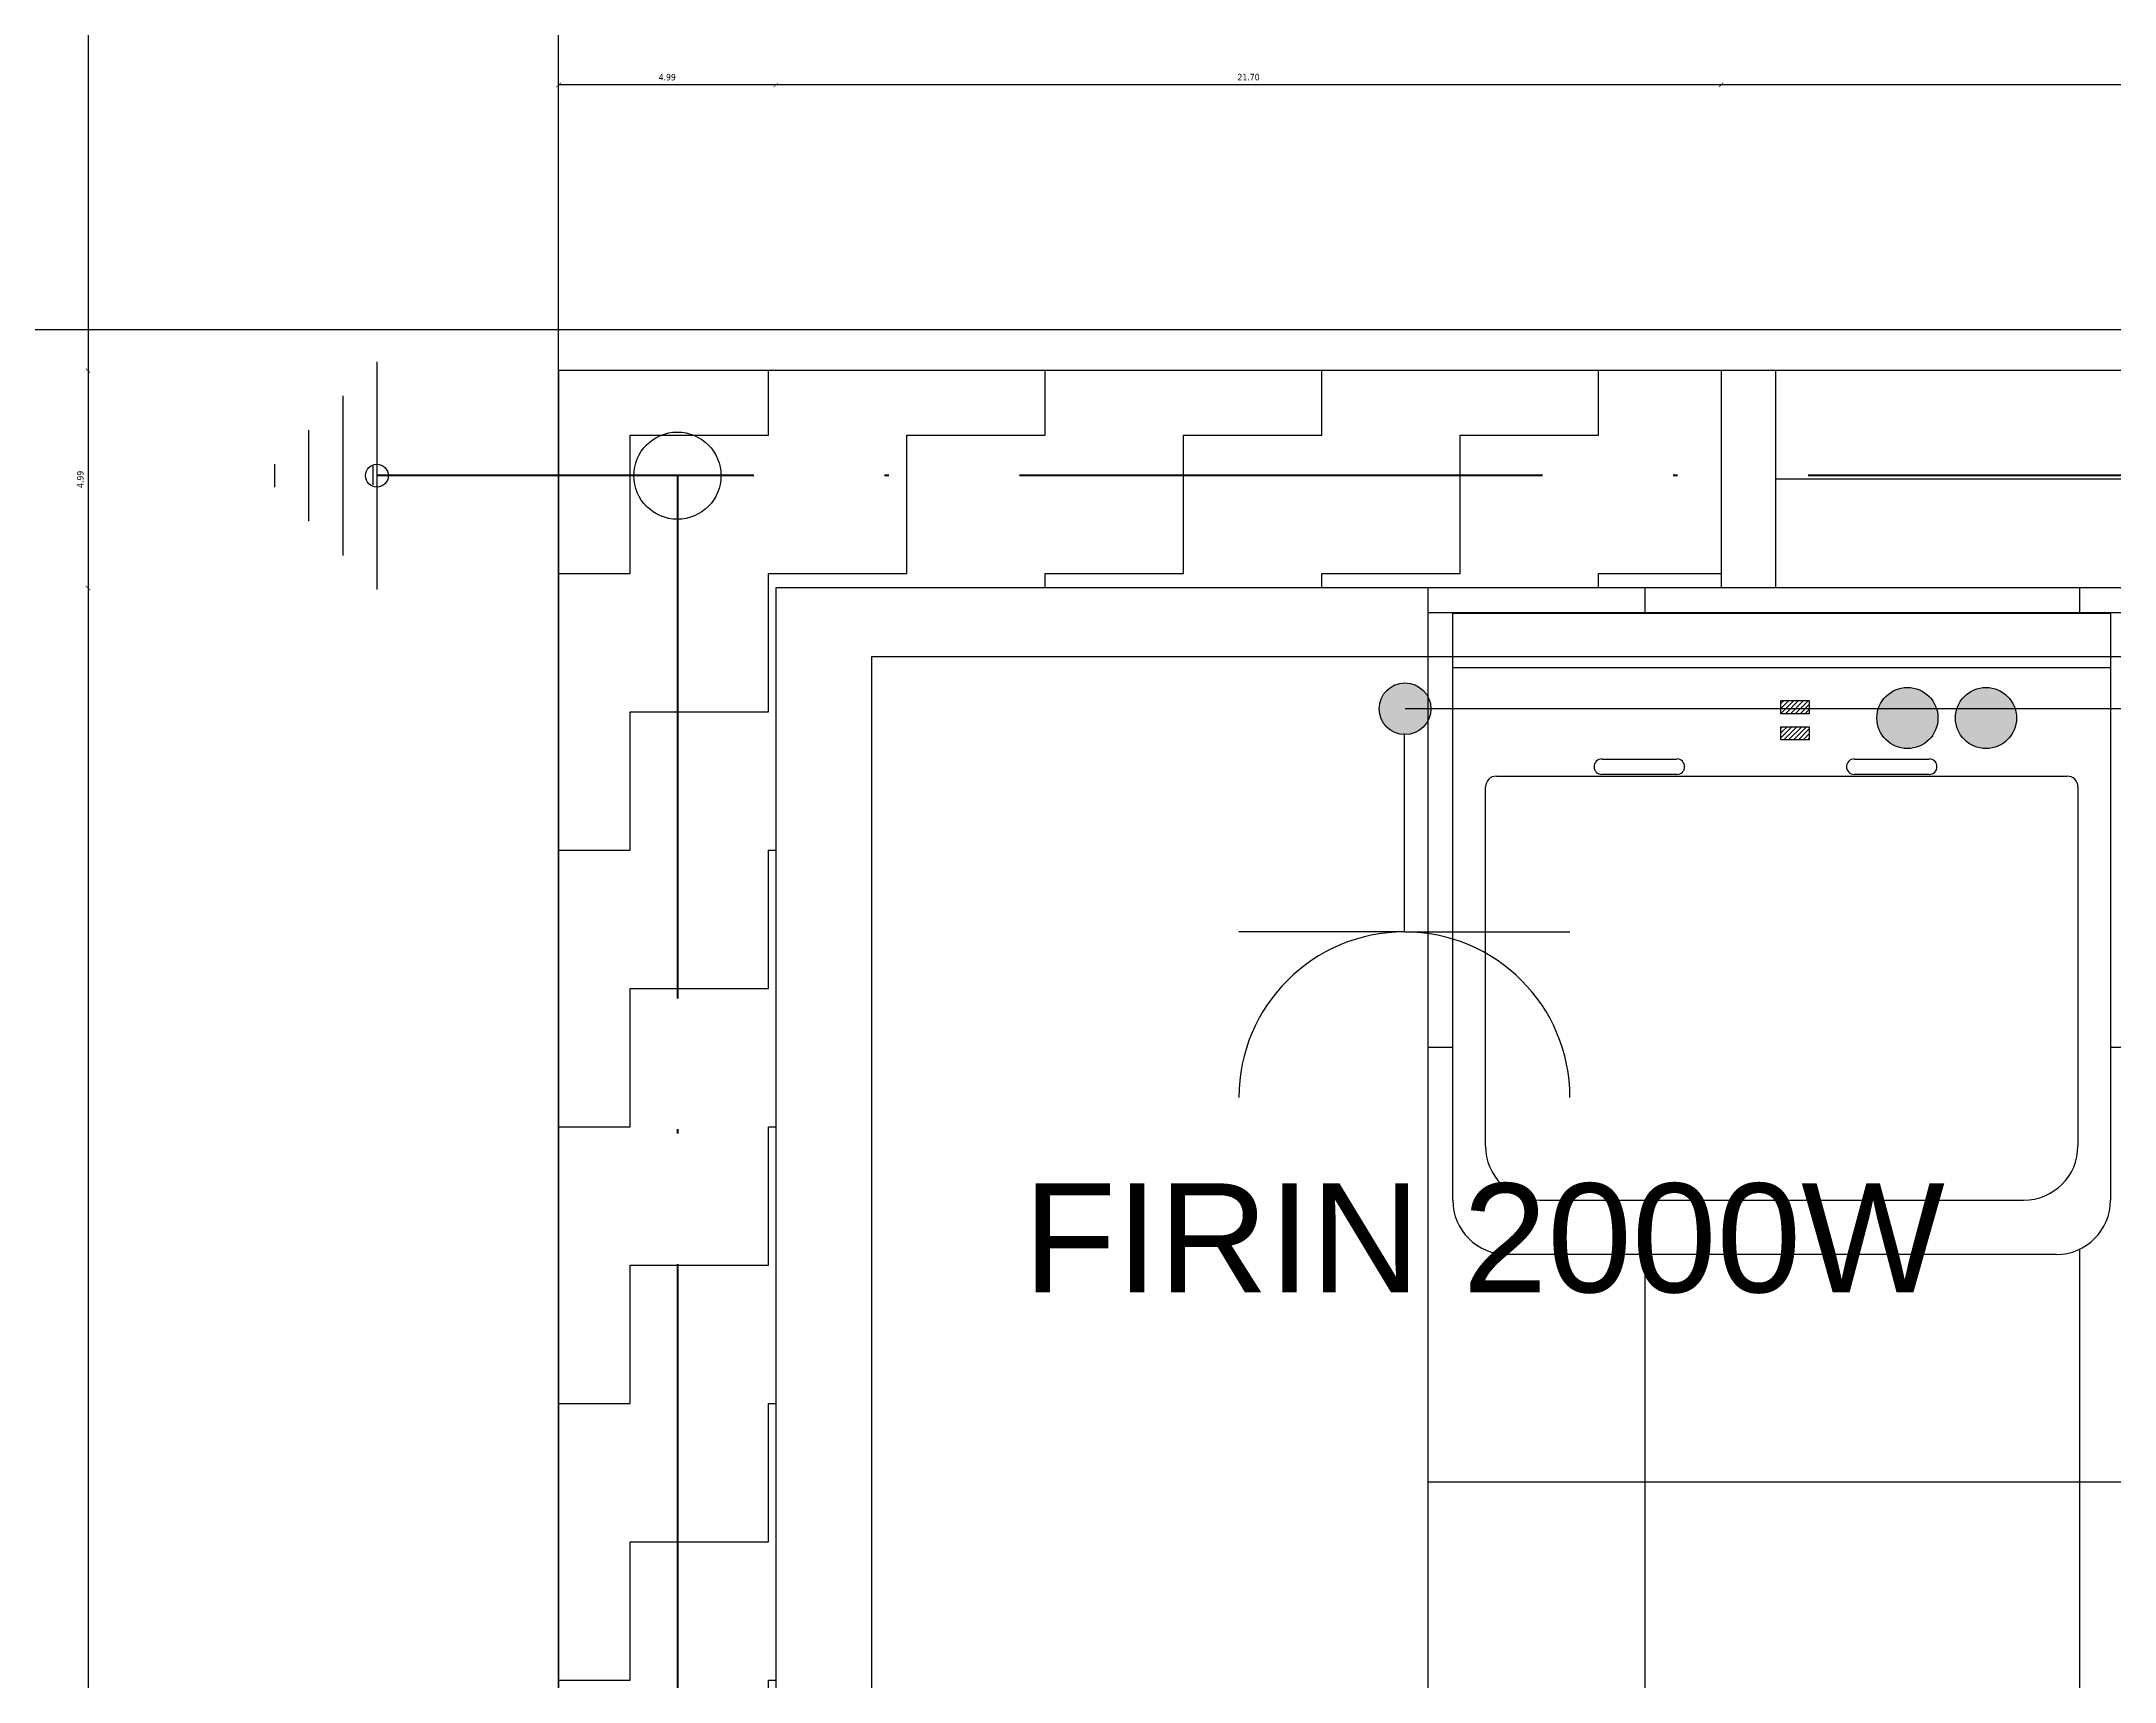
# Model space of a CAD drawing. Header units: millimetres. Extents: x 154 to 5560, y 36 to 724.
# Drawn here: x 1672.83 to 1720.41, y 200.22 to 237.86 of the extents above; entities that cross this region are included whole.
import ezdxf

# ---------------------------------------------------------------- set-up
doc = ezdxf.new("R2010")
doc.units = ezdxf.units.MM
doc.linetypes.add('ACAD_ISO10W100', pattern=[18, 12, -3, 0, -3])
for name, color, linetype in [('KUVVETLİ AKIM', 90, 'Continuous'), ('MİMARİ PLAN', 8, 'Continuous'), ('SEMBOL LİSTESİ', 7, 'Continuous'), ('topraklama', 104, 'Continuous')]:
    doc.layers.add(name, color=color, linetype=linetype)
doc.styles.get("Standard").update_dxf_attribs({"font": 'arial.ttf'})
doc.styles.add('taho', font='tahoma.ttf')
doc.dimstyles.new('PATO', dxfattribs={"dimtxt": 0.15, "dimasz": 0.1, "dimexe": 0.02, "dimexo": 0, "dimgap": 0.1, "dimtad": 2, "dimzin": 1, "dimdsep": 46, "dimtxsty": 'taho', "dimblk": 'ARCHTICK', "dimcen": 0.1, "dimse1": 1, "dimse2": 1, "dimclrd": 256, "dimclre": 1, "dimclrt": 256, "dimadec": 0, "dimazin": 0, "dimtfac": 1, "dimtix": 1, "dimtmove": 0, "dimatfit": 3, "dimldrblk": 'ARCHTICK', "dimfxl": 1, "dimtolj": 1, "dimtzin": 0, "dimarcsym": 0})

# ---------------------------------------------------------------- blocks, each defined once
blk = doc.blocks.new('_ARCHTICK')
at = {"color": 0, "linetype": 'ByBlock', "const_width": 0.15}
blk.add_lwpolyline([(-0.5, -0.5), (0.5, 0.5)], dxfattribs=at)
blk = doc.blocks.new('*D25')
at = {"layer": 'Defpoints', "color": 0, "transparency": 16777216}
for p in [(1776.954, 248.361), (1673.901, 230.308), (1754.514, 230.308)]:
    blk.add_point(p, dxfattribs=at)
at = {"layer": 'MİMARİ PLAN', "lineweight": -2, "transparency": 16777216}
blk.add_line((1673.901, 248.361), (1673.901, 230.308), dxfattribs=at)
at = {"layer": 'MİMARİ PLAN', "lineweight": -2, "transparency": 16777216, "xscale": 0.1, "yscale": 0.1, "zscale": 0.1}
for p, rotation in [((1673.901, 248.361), 90), ((1673.901, 230.308), 270)]:
    blk.add_blockref('_ARCHTICK', p, dxfattribs=dict(at, rotation=rotation))
at = {"layer": 'MİMARİ PLAN', "transparency": 16777216, "insert": (1673.722, 239.334), "char_height": 0.15, "attachment_point": 5, "rotation": 90, "style": 'taho'}
blk.add_mtext('\\A1;18.05', dxfattribs=at)
blk = doc.blocks.new('*D27')
at = {"layer": 'Defpoints', "color": 0, "transparency": 16777216}
for p in [(1689.687, 225.321), (1673.901, 139.976), (1689.687, 139.976)]:
    blk.add_point(p, dxfattribs=at)
at = {"layer": 'MİMARİ PLAN', "lineweight": -2, "transparency": 16777216}
blk.add_line((1673.901, 225.321), (1673.901, 139.976), dxfattribs=at)
at = {"layer": 'MİMARİ PLAN', "lineweight": -2, "transparency": 16777216, "xscale": 0.1, "yscale": 0.1, "zscale": 0.1}
for p, rotation in [((1673.901, 225.321), 90), ((1673.901, 139.976), 270)]:
    blk.add_blockref('_ARCHTICK', p, dxfattribs=dict(at, rotation=rotation))
at = {"layer": 'MİMARİ PLAN', "transparency": 16777216, "insert": (1673.722, 182.648), "char_height": 0.15, "attachment_point": 5, "rotation": 90, "style": 'taho'}
blk.add_mtext('\\A1;85.35', dxfattribs=at)
blk = doc.blocks.new('*D28')
at = {"layer": 'Defpoints', "color": 0, "transparency": 16777216}
for p in [(1717.977, 230.308), (1673.901, 225.321), (1722.964, 225.321)]:
    blk.add_point(p, dxfattribs=at)
at = {"layer": 'MİMARİ PLAN', "lineweight": -2, "transparency": 16777216}
blk.add_line((1673.901, 230.308), (1673.901, 225.321), dxfattribs=at)
at = {"layer": 'MİMARİ PLAN', "lineweight": -2, "transparency": 16777216, "xscale": 0.1, "yscale": 0.1, "zscale": 0.1}
for p, rotation in [((1673.901, 230.308), 90), ((1673.901, 225.321), 270)]:
    blk.add_blockref('_ARCHTICK', p, dxfattribs=dict(at, rotation=rotation))
at = {"layer": 'MİMARİ PLAN', "transparency": 16777216, "insert": (1673.723, 227.814), "char_height": 0.15, "attachment_point": 5, "rotation": 90, "style": 'taho'}
blk.add_mtext('\\A1;4.99', dxfattribs=at)
blk = doc.blocks.new('*D30')
at = {"layer": 'Defpoints', "color": 0, "transparency": 16777216}
for p in [(1689.687, 290.023), (1661.827, 230.308), (1684.701, 230.308)]:
    blk.add_point(p, dxfattribs=at)
at = {"layer": 'MİMARİ PLAN', "lineweight": -2, "transparency": 16777216}
blk.add_line((1661.827, 290.023), (1661.827, 230.308), dxfattribs=at)
at = {"layer": 'MİMARİ PLAN', "lineweight": -2, "transparency": 16777216, "xscale": 0.1, "yscale": 0.1, "zscale": 0.1}
for p, rotation in [((1661.827, 290.023), 90), ((1661.827, 230.308), 270)]:
    blk.add_blockref('_ARCHTICK', p, dxfattribs=dict(at, rotation=rotation))
at = {"layer": 'MİMARİ PLAN', "transparency": 16777216, "insert": (1661.649, 260.165), "char_height": 0.15, "attachment_point": 5, "rotation": 90, "style": 'taho'}
blk.add_mtext('\\A1;59.72', dxfattribs=at)
blk = doc.blocks.new('*D31')
at = {"layer": 'Defpoints', "color": 0, "transparency": 16777216}
for p in [(1689.687, 230.183), (1661.827, 134.989), (1684.701, 134.989)]:
    blk.add_point(p, dxfattribs=at)
at = {"layer": 'MİMARİ PLAN', "lineweight": -2, "transparency": 16777216}
blk.add_line((1661.827, 230.183), (1661.827, 134.989), dxfattribs=at)
at = {"layer": 'MİMARİ PLAN', "lineweight": -2, "transparency": 16777216, "xscale": 0.1, "yscale": 0.1, "zscale": 0.1}
for p, rotation in [((1661.827, 230.183), 90), ((1661.827, 134.989), 270)]:
    blk.add_blockref('_ARCHTICK', p, dxfattribs=dict(at, rotation=rotation))
at = {"layer": 'MİMARİ PLAN', "transparency": 16777216, "insert": (1661.649, 182.586), "char_height": 0.15, "attachment_point": 5, "rotation": 90, "style": 'taho'}
blk.add_mtext('\\A1;95.19', dxfattribs=at)
blk = doc.blocks.new('*D88')
at = {"layer": 'Defpoints', "color": 0, "transparency": 16777216}
for p in [(1711.382, 236.865), (1711.382, 225.321), (1743.998, 225.321)]:
    blk.add_point(p, dxfattribs=at)
at = {"layer": 'MİMARİ PLAN', "lineweight": -2, "transparency": 16777216}
blk.add_line((1743.998, 236.865), (1711.382, 236.865), dxfattribs=at)
at = {"layer": 'MİMARİ PLAN', "lineweight": -2, "transparency": 16777216, "xscale": 0.1, "yscale": 0.1, "zscale": 0.1, "rotation": 180}
blk.add_blockref('_ARCHTICK', (1711.382, 236.865), dxfattribs=at)
at = {"layer": 'MİMARİ PLAN', "lineweight": -2, "transparency": 16777216, "xscale": 0.1, "yscale": 0.1, "zscale": 0.1}
blk.add_blockref('_ARCHTICK', (1743.998, 236.865), dxfattribs=at)
at = {"layer": 'MİMARİ PLAN', "transparency": 16777216, "insert": (1727.69, 237.044), "char_height": 0.15, "attachment_point": 5, "style": 'taho'}
blk.add_mtext('\\A1;32.62', dxfattribs=at)
blk = doc.blocks.new('*D89')
at = {"layer": 'Defpoints', "color": 0, "transparency": 16777216}
for p in [(1689.687, 236.865), (1689.687, 225.321), (1711.382, 225.321)]:
    blk.add_point(p, dxfattribs=at)
at = {"layer": 'MİMARİ PLAN', "lineweight": -2, "transparency": 16777216}
blk.add_line((1711.382, 236.865), (1689.687, 236.865), dxfattribs=at)
at = {"layer": 'MİMARİ PLAN', "lineweight": -2, "transparency": 16777216, "xscale": 0.1, "yscale": 0.1, "zscale": 0.1, "rotation": 180}
blk.add_blockref('_ARCHTICK', (1689.687, 236.865), dxfattribs=at)
at = {"layer": 'MİMARİ PLAN', "lineweight": -2, "transparency": 16777216, "xscale": 0.1, "yscale": 0.1, "zscale": 0.1}
blk.add_blockref('_ARCHTICK', (1711.382, 236.865), dxfattribs=at)
at = {"layer": 'MİMARİ PLAN', "transparency": 16777216, "insert": (1700.535, 237.044), "char_height": 0.15, "attachment_point": 5, "style": 'taho'}
blk.add_mtext('\\A1;21.70', dxfattribs=at)
blk = doc.blocks.new('*D90')
at = {"layer": 'Defpoints', "color": 0, "transparency": 16777216}
for p in [(1684.701, 236.865), (1684.701, 225.321), (1689.687, 225.321)]:
    blk.add_point(p, dxfattribs=at)
at = {"layer": 'MİMARİ PLAN', "lineweight": -2, "transparency": 16777216}
blk.add_line((1689.687, 236.865), (1684.701, 236.865), dxfattribs=at)
at = {"layer": 'MİMARİ PLAN', "lineweight": -2, "transparency": 16777216, "xscale": 0.1, "yscale": 0.1, "zscale": 0.1, "rotation": 180}
blk.add_blockref('_ARCHTICK', (1684.701, 236.865), dxfattribs=at)
at = {"layer": 'MİMARİ PLAN', "lineweight": -2, "transparency": 16777216, "xscale": 0.1, "yscale": 0.1, "zscale": 0.1}
blk.add_blockref('_ARCHTICK', (1689.687, 236.865), dxfattribs=at)
at = {"layer": 'MİMARİ PLAN', "transparency": 16777216, "insert": (1687.194, 237.043), "char_height": 0.15, "attachment_point": 5, "style": 'taho'}
blk.add_mtext('\\A1;4.99', dxfattribs=at)

msp = doc.modelspace()

# ---------------------------------------------------------------- hatches: boundary and pattern name
at = {"layer": 'KUVVETLİ AKIM'}
h = msp.add_hatch(color=256, dxfattribs=at)
h.dxf.hatch_style = 1
h.paths.add_polyline_path([(1703.54, 222.547), (1704.726, 222.547, 1)])
h.paths.add_polyline_path([(1704.726, 222.547), (1704.133, 222.547), (1704.133, 221.954, 0.414214)])
h.paths.add_polyline_path([(1704.133, 222.547), (1703.54, 222.547, 0.414214), (1704.133, 221.954)])
at = {"layer": 'MİMARİ PLAN', "transparency": 33554687}
h = msp.add_hatch(dxfattribs=at)
h.set_pattern_fill('ZIGZAG', color=256, style=0)
h.set_pattern_definition([(0, (1721.262, 581.2522), (3.175, 3.175), [3.175, -3.175]), (90, (1724.437, 581.2522), (-3.175, 3.175), [3.175, -3.175])])
h.paths.add_polyline_path([(1784.434, 185.769), (1776.954, 185.769), (1776.954, 112.549), (1784.434, 112.549)])
h.paths.add_polyline_path([(1776.954, 139.976), (1758.254, 139.976), (1758.254, 134.989), (1776.954, 134.989)])
h.paths.add_polyline_path([(1708.387, 139.976), (1689.687, 139.976), (1689.687, 225.321), (1711.382, 225.321), (1711.382, 230.308), (1684.701, 230.308), (1684.701, 134.989), (1708.387, 134.989)])
h.paths.add_polyline_path([(1754.514, 230.308), (1743.998, 230.308), (1743.998, 225.321), (1754.514, 225.321)])
at = {"layer": 'MİMARİ PLAN'}
h = msp.add_hatch(dxfattribs=at)
h.set_pattern_fill('_USER,_O', color=256, scale=9.973322, double=1, pattern_type=0)
h.set_pattern_definition([(0, (1689.687, 154.936), (0, 9.9733), []), (90, (1689.687, 154.936), (-9.9733, 6e-16), [])])
h.paths.add_polyline_path([(1776.954, 185.769), (1755.76, 185.769), (1755.76, 186.517, -0.411069), (1776.954, 206.962), (1776.954, 225.321), (1754.514, 225.321), (1752.02, 225.321), (1752.02, 210.361), (1721.167, 210.361), (1721.167, 225.321), (1711.382, 225.321), (1704.647, 225.321), (1704.647, 182.745), (1689.687, 182.745), (1689.687, 176.913), (1692.443, 176.913), (1692.443, 172.408), (1689.687, 172.408), (1689.687, 166.538), (1704.647, 166.538), (1704.647, 154.936), (1761.994, 154.936), (1761.994, 166.649), (1776.954, 166.649)])
h.paths.add_polyline_path([(1760.559, 182.745), (1761.608, 182.745), (1761.608, 182.754), (1776.288, 182.754), (1776.288, 167.764), (1761.608, 167.764), (1760.559, 167.764)], flags=16)
h.paths.add_polyline_path([(1705.27, 171.135), (1705.271, 170.241), (1704.814, 170.241), (1704.815, 169.751), (1705.272, 169.752), (1705.273, 168.858), (1704.815, 168.858), (1704.81, 174.085), (1705.267, 174.085), (1705.268, 173.192), (1704.811, 173.191), (1704.812, 172.517), (1705.269, 172.518), (1705.27, 171.624), (1704.813, 171.624), (1704.813, 171.134)], flags=16)
h.paths.add_polyline_path([(1719.072, 210.022), (1706.472, 210.022, -0.414214), (1705.225, 211.269), (1705.225, 224.742), (1720.319, 224.742), (1720.319, 211.269, -0.414214)], flags=16)
h.paths.add_polyline_path([(1718.324, 211.269), (1707.22, 211.269, -0.414214), (1705.973, 212.516), (1705.973, 220.753, -0.414214), (1706.223, 221.002), (1708.642, 221.042, -1), (1708.642, 221.395), (1710.367, 221.395, -1), (1710.367, 221.042), (1714.433, 221.042, -0.997806), (1714.434, 221.395), (1716.159, 221.395, -1), (1716.159, 221.042), (1719.321, 221.002, -0.414214), (1719.571, 220.753), (1719.571, 212.516, -0.414214)], flags=0)
h.paths.add_polyline_path([(1716.759, 222.335, -1), (1718.161, 222.335, -1)], flags=0)
h.paths.add_polyline_path([(1714.957, 222.335, -1), (1716.359, 222.335, -1)], flags=0)
h.paths.add_polyline_path([(1713.405, 221.835), (1712.754, 221.835), (1712.754, 222.135), (1713.405, 222.135)], flags=0)
h.paths.add_polyline_path([(1713.405, 222.435), (1712.754, 222.435), (1712.754, 222.736), (1713.405, 222.736)], flags=0)
h.paths.add_polyline_path([(1781.94, 206.962), (1776.954, 206.962, 0.411069), (1755.76, 186.517), (1776.954, 186.517), (1776.954, 185.769), (1781.94, 185.769)])
h = msp.add_hatch(dxfattribs=at)
h.set_pattern_fill('ANSI31', color=256, scale=0.024933, angle=540, style=0)
h.set_pattern_definition([(225, (6535.81527, 3859.24194), (0.0559768657, -0.0559768657), [])])
h.paths.add_polyline_path([(1713.405, 221.835), (1712.754, 221.835), (1712.754, 222.135), (1713.405, 222.135)])
h.paths.add_polyline_path([(1713.405, 222.435), (1712.754, 222.435), (1712.754, 222.736), (1713.405, 222.736)])
h = msp.add_hatch(color=256, dxfattribs=at)
h.paths.add_polyline_path([(1718.161, 222.335, -1), (1716.759, 222.335, -1)])
h.paths.add_polyline_path([(1716.359, 222.335, -1), (1714.957, 222.335, -1)])
at = {"layer": 'SEMBOL LİSTESİ'}
h = msp.add_hatch(dxfattribs=at)
h.set_pattern_fill('ANGLE', color=256, scale=0.261358, angle=-90)
h.set_pattern_definition([(270, (1592.8047, 280.1291), (1.825586, 2e-13), [1.3277, -0.497887]), (6e-12, (1592.8047, 280.1291), (-2e-13, 1.825586), [1.3277, -0.497887])])
h.paths.add_polyline_path([(1680.268, 227.898, 1), (1680.791, 227.898, 1)])

# ---------------------------------------------------------------- linework, layer by layer
at = {"layer": 'KUVVETLİ AKIM'}
for p, q in [((1748.705, 223.738), (1691.879, 223.738)), ((1691.879, 223.738), (1691.879, 186.576)), ((1771.203, 222.547), (1704.133, 222.547))]:
    msp.add_line(p, q, dxfattribs=at)
msp.add_circle((1704.127, 222.548), 0.593, dxfattribs=at)
at = {"layer": 'MİMARİ PLAN'}
for p, q in [((1641.181, 231.256), (1729.78, 231.256)), ((1743.998, 230.308), (1711.382, 230.308)), ((1712.629, 230.308), (1712.629, 225.321)), ((1742.752, 227.814), (1712.629, 227.814)), ((1711.382, 225.321), (1689.687, 225.321)), ((1704.647, 225.321), (1704.647, 182.745)), ((1743.998, 225.321), (1711.382, 225.321)), ((1705.225, 211.269), (1705.225, 224.742)), ((1705.225, 224.742), (1720.319, 224.742)), ((1720.319, 224.742), (1720.319, 211.269)), ((1705.225, 223.496), (1720.319, 223.496)), ((1708.642, 221.395), (1710.367, 221.395)), ((1714.434, 221.395), (1716.159, 221.395)), ((1706.223, 221.002), (1719.321, 221.002)), ((1710.367, 221.042), (1708.642, 221.042)), ((1716.159, 221.042), (1714.434, 221.042)), ((1705.973, 212.516), (1705.973, 220.753)), ((1719.571, 220.753), (1719.571, 212.516)), ((1707.22, 211.269), (1718.324, 211.269)), ((1719.072, 210.022), (1706.472, 210.022))]:
    msp.add_line(p, q, dxfattribs=at)
at = {"layer": 'MİMARİ PLAN', "ltscale": 0.1}
for p, q in [((1711.382, 230.308), (1684.701, 230.308)), ((1711.382, 230.308), (1711.382, 225.321)), ((1711.382, 225.321), (1689.687, 225.321))]:
    msp.add_line(p, q, dxfattribs=at)
at = {"layer": 'MİMARİ PLAN', "ltscale": 0.2}
for p, q in [((1684.701, 230.308), (1684.701, 134.989)), ((1689.687, 225.321), (1689.687, 139.976))]:
    msp.add_line(p, q, dxfattribs=at)
at = {"layer": 'MİMARİ PLAN'}
msp.add_lwpolyline([(1985.895, 62.683), (1684.701, 62.683), (1684.701, 676.042), (1985.895, 676.042), (1985.895, 62.683)], dxfattribs=at)
for points in [[(1713.405, 222.435), (1712.754, 222.435), (1712.754, 222.736), (1713.405, 222.736)], [(1713.405, 221.835), (1712.754, 221.835), (1712.754, 222.135), (1713.405, 222.135)]]:
    msp.add_lwpolyline(points, close=True, dxfattribs=at)
for centre in [(1715.658, 222.335), (1717.46, 222.335)]:
    msp.add_circle(centre, 0.701, dxfattribs=at)
for centre, radius, start, end in [((1708.642, 221.219), 0.177, 90, 270), ((1710.367, 221.219), 0.177, 270, 90), ((1714.434, 221.219), 0.177, 90, 270), ((1716.159, 221.219), 0.177, 270, 90), ((1706.223, 220.753), 0.249, 90, 180), ((1719.321, 220.753), 0.249, 360, 90), ((1707.22, 212.516), 1.247, 180, 270), ((1718.324, 212.516), 1.247, 270, 0), ((1706.472, 211.269), 1.247, 180, 270), ((1719.072, 211.269), 1.247, 270, 0)]:
    msp.add_arc(centre, radius, start, end, dxfattribs=at)
at = {"layer": 'SEMBOL LİSTESİ'}
for p, q in [((1680.53, 230.511), (1680.53, 225.284)), ((1679.746, 229.727), (1679.746, 226.068)), ((1678.962, 228.943), (1678.962, 226.852)), ((1678.177, 228.159), (1678.177, 227.636)), ((1680.53, 227.898), (1681.314, 227.898)), ((1704.114, 217.426), (1704.114, 221.984)), ((1704.114, 217.426), (1700.316, 217.426)), ((1704.114, 217.426), (1707.913, 217.426))]:
    msp.add_line(p, q, dxfattribs=at)
for centre, radius in [((1687.427, 227.898), 1), ((1680.53, 227.898), 0.261)]:
    msp.add_circle(centre, radius, dxfattribs=at)
msp.add_arc((1704.114, 213.627), 3.799, 0, 180, dxfattribs=at)
at = {"layer": 'topraklama', "linetype": 'ACAD_ISO10W100', "lineweight": 60}
for p, q in [((1687.427, 227.898), (1680.53, 227.898)), ((1687.427, 227.898), (1687.427, 137.566)), ((1779.681, 227.898), (1687.427, 227.898))]:
    msp.add_line(p, q, dxfattribs=at)

# ---------------------------------------------------------------- texts
at = {"insert": (1695.363, 211.655), "char_height": 2.5, "attachment_point": 1}
msp.add_mtext_dynamic_manual_height_columns('FIRIN 2000W', width=23.64862, gutter_width=20, heights=[0], dxfattribs=at)

# ---------------------------------------------------------------- dimensions: what is measured, and where the dimension line sits
at = {"layer": 'MİMARİ PLAN'}
for base, p1, p2, picture, middle in [((1661.8275, 230.3077), (1689.6872, 290.0229), (1684.7005, 230.3077), '*D30', (1661.6494, 260.1653)), ((1673.901, 230.308), (1776.954, 248.361), (1754.514, 230.308), '*D25', (1673.722, 239.334)), ((1673.901, 225.321), (1717.977, 230.308), (1722.964, 225.321), '*D28', (1673.723, 227.814)), ((1661.827, 134.989), (1689.687, 230.183), (1684.701, 134.989), '*D31', (1661.649, 182.586)), ((1673.9008, 139.9759), (1689.6872, 225.321), (1689.6872, 139.9759), '*D27', (1673.7224, 182.6484))]:
    dim = msp.add_linear_dim(base=base, p1=p1, p2=p2, angle=90, dimstyle='PATO', dxfattribs=at)
    dim.commit()
    dim.dimension.update_dxf_attribs({"geometry": picture, "text_midpoint": middle})
for base, p1, p2, picture, middle in [((1684.701, 236.865), (1689.687, 225.321), (1684.701, 225.321), '*D90', (1687.194, 237.043)), ((1689.6872, 236.8655), (1711.3823, 225.321), (1689.6872, 225.321), '*D89', (1700.5348, 237.0436)), ((1711.382, 236.865), (1743.998, 225.321), (1711.382, 225.321), '*D88', (1727.69, 237.044))]:
    dim = msp.add_linear_dim(base=base, p1=p1, p2=p2, dimstyle='PATO', dxfattribs=at)
    dim.commit()
    dim.dimension.update_dxf_attribs({"geometry": picture, "text_midpoint": middle})

doc.saveas('drawing.dxf')
